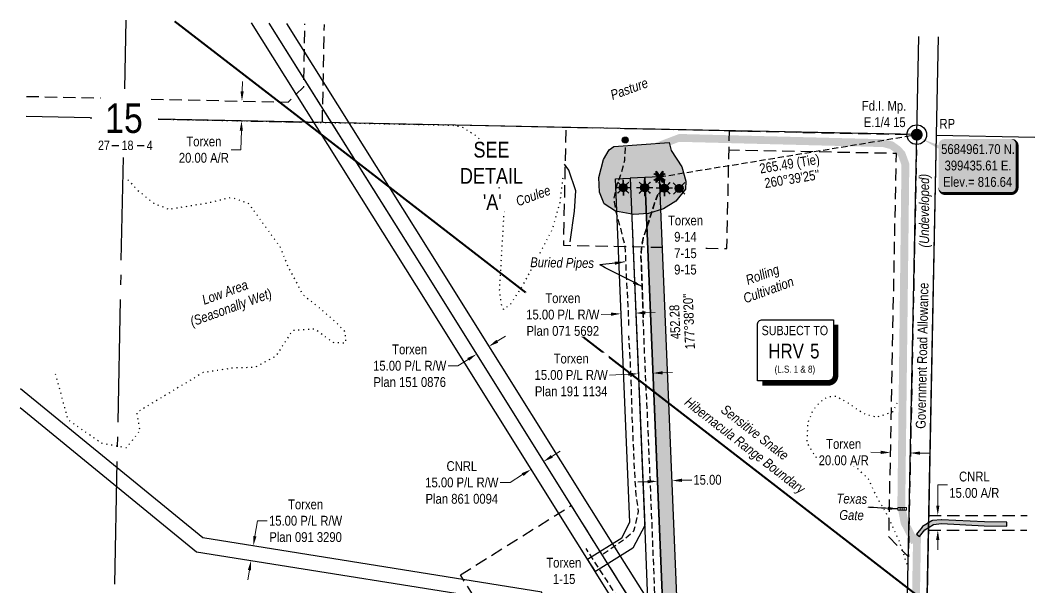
# Model space of a CAD drawing. Extents: x 396654 to 404551, y 5683949 to 5688644.
# Drawn here: x 398523 to 399556, y 5684500 to 5685078 of the extents above; entities that cross this region are included whole.
import ezdxf
from ezdxf.enums import TextEntityAlignment as Align

# ---------------------------------------------------------------- set-up
doc = ezdxf.new("R2010")
doc.units = 0
doc.header["$LTSCALE"] = 5
doc.header["$PDSIZE"] = 0.5
for name, pattern in [('DASHDOT2', [12.7, 6.35, -3.175, 0, -3.175]), ('foc-ACCESSROAD', [3.75, 2.5, -1.25]), ('foc-QUARTERLINE', [33, 25, -3, 2, -3]), ('foc-TIELINE', [1.875, 1.25, -0.625]), ('foc-TOPO', [1, 0.2, -0.8]), ('UG_PIPE', [1.875, 1.25, -0.625])]:
    doc.linetypes.add(name, pattern=pattern)
doc.layers.get('Defpoints').update_dxf_attribs({"color": 9})
for name, color, linetype in [('10', 1, 'Continuous'), ('35', 37, 'Continuous'), ('9', 3, 'Continuous'), ('AS-FENCE', 48, 'foc-FENCE'), ('AS-PIPE-UG', 44, 'UG_PIPE'), ('AS-PIPE-UG-T', 44, 'Continuous'), ('AS-ROADS', 254, 'Continuous'), ('AS-SYMBOL', 7, 'Continuous'), ('AS-WILDLIFE', 131, 'DASHDOT2'), ('C-AR', 13, 'foc-ACCESSROAD'), ('C-RW', 13, 'Continuous'), ('C-WS', 13, 'foc-ACCESSROAD'), ('CG-NOTES', 7, 'Continuous'), ('CTW', 7, 'Continuous'), ('DETAIL-T', 7, 'Continuous'), ('F-AR', 190, 'foc-ACCESSROAD'), ('F-RW', 190, 'Continuous'), ('L-BD1', 253, 'Continuous'), ('L-MON', 1, 'Continuous'), ('L-QSEC', 8, 'foc-QUARTERLINE'), ('L-ROAD-T', 7, 'Continuous'), ('L-SEC', 7, 'Continuous'), ('L-SECLBL', 7, 'Continuous'), ('L-TIE', 7, 'foc-TIELINE'), ('L-TIE-T', 7, 'Continuous'), ('P-PROPOSED', 10, 'Continuous'), ('P-PROPOSED-H', 21, 'Continuous'), ('P-TXT', 4, 'Continuous'), ('T-GENERAL', 48, 'foc-TOPO'), ('T-SLOPE', 48, 'Continuous')]:
    doc.layers.add(name, color=color, linetype=linetype)
for name, color, linetype, lineweight in [('AS-GENERAL', 48, 'Continuous', 18), ('C-AR-T', 13, 'Continuous', 9), ('C-RW-T', 13, 'Continuous', 9), ('C-WS-T', 13, 'Continuous', 9), ('F-AR-T', 190, 'Continuous', 9), ('F-RW-T', 190, 'Continuous', 9), ('T-TEXT', 48, 'Continuous', 18)]:
    doc.layers.add(name, color=color, linetype=linetype, lineweight=lineweight)
doc.styles.add('240', font='ARIALN.TTF', dxfattribs={"height": 30})
doc.styles.add('80', font='ARIALN.TTF', dxfattribs={"height": 10})
doc.styles.add('80CG', font='ARIALN.TTF', dxfattribs={"height": 10})
doc.styles.add('80L', font='ARIALN.TTF', dxfattribs={"height": 10})
doc.styles.add('80LS', font='ARIALNI.TTF', dxfattribs={"height": 10})
doc.styles.add('foc-LtypeFont', font='ARIALN.TTF', dxfattribs={"height": 7.35})
doc.styles.add('HRV', font='ARIALN.TTF', dxfattribs={"height": 3})
doc.styles.add('MtXpl_Arial_Narrow', font='ARIALNI.TTF')
doc.styles.add('SIMPLEX', font='ARIALN.TTF')
doc.linetypes.add('foc-FENCE', pattern='A,10,-1,["X",foc-LtypeFont,S=0.2,R=0,X=-0.625,Y=-0.75],-1.24', length=12.24)
doc.dimstyles.new('Compass 5 000', dxfattribs={"dimscale": 5, "dimtxt": 9, "dimasz": 2, "dimexe": 0.2, "dimexo": 0.0625, "dimgap": 0.5, "dimtad": 0, "dimtih": 1, "dimtoh": 1, "dimzin": 0, "dimdsep": 46, "dimtxsty": '80CG', "dimcen": 0.1, "dimse1": 1, "dimse2": 1, "dimclrd": 256, "dimclrt": 256, "dimaunit": 1, "dimadec": 4, "dimazin": 0, "dimtfac": 0.06, "dimtofl": 0, "dimtmove": 0, "dimatfit": 1, "dimfxl": 0.2, "dimtolj": 1, "dimtzin": 0, "dimlwd": -1, "dimarcsym": 0})

# ---------------------------------------------------------------- blocks, each defined once
blk = doc.blocks.new('fdia')
at = {"color": 255, "const_width": 1}
blk.add_lwpolyline([(-0.5, 0, 1), (0.5, 0, 1)], format="xyb", close=True, dxfattribs=at)
blk = doc.blocks.new('Fdiaa')
blk.add_blockref('fdia', (0, 0))
blk = doc.blocks.new('fdib')
at = {"color": 1, "const_width": 1.6}
blk.add_lwpolyline([(-0.4, 0, 1), (0.4, 0, 1)], format="xyb", close=True, dxfattribs=at)
at = {"color": 1}
blk.add_circle((0, 0), 0.8, dxfattribs=at)
blk = doc.blocks.new('Fdibb')
blk.add_blockref('fdib', (0, 0))
blk = doc.blocks.new('fdicc')
for name in ['Fdibb', 'Fdiaa']:
    blk.add_blockref(name, (0, 0))
blk = doc.blocks.new('FDI')
blk.add_blockref('fdicc', (0, 0))
blk = doc.blocks.new('GAS')
h = blk.add_hatch(color=255)
h.dxf.hatch_style = 1
edge = h.paths.add_edge_path()
edge.add_arc((0, 0), 0.9, 0, 360)
for p, q in [((-0.81, 0), (-1.62, 0)), ((-0.57, 0.57), (-1.14, 1.14)), ((0, 0.81), (0, 1.62)), ((0.57, 0.57), (1.14, 1.14)), ((1.62, 0), (0.81, 0)), ((-0.57, -0.57), (-1.14, -1.14)), ((0, -0.81), (0, -1.62)), ((1.14, -1.14), (0.57, -0.57))]:
    blk.add_line(p, q)
blk.add_circle((0, 0), 0.8)
blk = doc.blocks.new('RISER')
h = blk.add_hatch(color=255)
h.dxf.hatch_style = 1
edge = h.paths.add_edge_path()
edge.add_arc((0, 0), 0.7, 0, 360)
blk.add_hatch(color=48).paths.add_polyline_path([(0.58, -0.15), (-0.58, -0.15, 0.774597)])
at = {"color": 48}
blk.add_line((-0.58, -0.15), (0.58, -0.15), dxfattribs=at)
blk.add_circle((0, 0), 0.6, dxfattribs=at)
blk = doc.blocks.new('*D364')
at = {"layer": 'C-RW-T', "transparency": 16777216}
for p, q in [((398761.7, 5684552.7), (398764.2, 5684568.4)), ((398764.2, 5684568.4), (398774.2, 5684568.4)), ((398756.2, 5684518.2), (398754.6, 5684508.3))]:
    blk.add_line(p, q, dxfattribs=at)
for points in [[(398760, 5684553), (398763.3, 5684552.4), (398760.1, 5684542.8)], [(398754.5, 5684518.4), (398757.8, 5684517.9), (398757.7, 5684528)]]:
    blk.add_solid(points, dxfattribs=at)
at = {"layer": 'Defpoints', "color": 0, "transparency": 16777216}
for p in [(398757.7, 5684528), (398850.3, 5684528.4), (398847.9, 5684513.6)]:
    blk.add_point(p, dxfattribs=at)
at = {"layer": 'C-RW-T', "transparency": 16777216, "insert": (398813.3, 5684568.4), "char_height": 10, "attachment_point": 5, "style": '80CG'}
blk.add_mtext('\\A1;Torxen\\P15.00 P/L R/W\\PPlan 091 3290', dxfattribs=at)
blk = doc.blocks.new('*D365')
at = {"layer": 'C-RW-T', "transparency": 16777216}
for p, q in [((399124.3, 5684778.8), (399114.3, 5684778.4)), ((399159.2, 5684780.3), (399169.2, 5684780.7))]:
    blk.add_line(p, q, dxfattribs=at)
for points in [[(399159.2, 5684782), (399159.3, 5684778.6), (399149.3, 5684779.9)], [(399124.2, 5684780.5), (399124.4, 5684777.2), (399134.3, 5684779.3)]]:
    blk.add_solid(points, dxfattribs=at)
at = {"layer": 'Defpoints', "color": 0, "transparency": 16777216}
for p in [(399149.3, 5684779.9), (399135.8, 5684742.8), (399150.8, 5684743.4)]:
    blk.add_point(p, dxfattribs=at)
at = {"layer": 'C-RW-T', "transparency": 16777216, "insert": (399075.2, 5684778.4), "char_height": 10, "attachment_point": 5, "style": '80CG', "bg_fill": 3, "box_fill_scale": 1.1, "bg_fill_color": 256, "bg_fill_true_color": 13158600, "bg_fill_transparency": 0}
blk.add_mtext('\\A1;Torxen\\P15.00 P/L R/W\\PPlan 071 5692', dxfattribs=at)
blk = doc.blocks.new('*D366')
at = {"layer": 'C-RW-T', "transparency": 16777216}
for p, q in [((399176.8, 5684719.2), (399186.8, 5684719.6)), ((399141.9, 5684717.7), (399122.8, 5684716.9))]:
    blk.add_line(p, q, dxfattribs=at)
for points in [[(399141.8, 5684719.4), (399141.9, 5684716.1), (399151.8, 5684718.1)], [(399176.8, 5684720.8), (399176.9, 5684717.5), (399166.8, 5684718.8)]]:
    blk.add_solid(points, dxfattribs=at)
at = {"layer": 'Defpoints', "color": 0, "transparency": 16777216}
for p in [(399166.8, 5684718.8), (399154.6, 5684652.5), (399169.6, 5684653.1)]:
    blk.add_point(p, dxfattribs=at)
at = {"layer": 'C-RW-T', "transparency": 16777216, "insert": (399083.7, 5684716.9), "char_height": 10, "attachment_point": 5, "style": '80CG', "bg_fill": 3, "box_fill_scale": 1.1, "bg_fill_color": 256, "bg_fill_true_color": 13158600, "bg_fill_transparency": 0}
blk.add_mtext('\\A1;Torxen\\P15.00 P/L R/W\\PPlan 191 1134', dxfattribs=at)
blk = doc.blocks.new('*D369')
at = {"layer": 'Defpoints', "color": 0, "transparency": 16777216}
for p in [(399055.5, 5684628.7), (399135.3, 5684473), (399148, 5684480.9)]:
    blk.add_point(p, dxfattribs=at)
at = {"layer": 'F-RW-T', "transparency": 16777216}
for p, q in [((399064, 5684634), (399072.5, 5684639.3)), ((399021.5, 5684607.4), (399011.5, 5684607.4)), ((399034.3, 5684615.4), (399021.5, 5684607.4))]:
    blk.add_line(p, q, dxfattribs=at)
for points in [[(399063.1, 5684635.4), (399064.9, 5684632.6), (399055.5, 5684628.7)], [(399033.4, 5684616.9), (399035.2, 5684614), (399042.8, 5684620.7)]]:
    blk.add_solid(points, dxfattribs=at)
at = {"layer": 'F-RW-T', "transparency": 16777216, "insert": (398972.4, 5684607.4), "char_height": 10, "attachment_point": 5, "style": '80CG', "bg_fill": 3, "box_fill_scale": 1.1, "bg_fill_color": 256, "bg_fill_true_color": 13158600, "bg_fill_transparency": 0}
blk.add_mtext('\\A1;CNRL\\P15.00 P/L R/W\\PPlan 861 0094', dxfattribs=at)
blk = doc.blocks.new('HRV')
blk.add_lwpolyline([(-35.1, 31.6), (37.2, 31.6), (37.2, -25.5, -0.414214), (32.2, -30.5), (-40.1, -30.5), (-40.1, 26.6, -0.414214)], format="xyb", close=True)
at = {"const_width": 5, "flags": 128}
blk.add_lwpolyline([(-35.1, -33), (32.2, -33, 0.414214), (39.7, -25.5), (39.7, 26.6)], format="xyb", dxfattribs=at)
at = {"style": '80L'}
blk.add_text('SUBJECT TO', height=9.5, dxfattribs=at).set_placement((-2, 13.1), align=Align.BOTTOM_CENTER)
blk.add_attdef('(N.W.1/4 00)', text='', height=7.12, dxfattribs=at).set_placement((-2, -24.4), align=Align.BOTTOM_CENTER)
at = {"layer": 'CTW', "color": 3, "style": 'HRV'}
blk.add_text('HRV', height=15, dxfattribs=at).set_placement((-10.9, -0.2), align=Align.MIDDLE_CENTER)
blk.add_attdef('0', text='', height=15, dxfattribs=at).set_placement((18.3, -0.2), align=Align.MIDDLE_CENTER)
blk = doc.blocks.new('*D374')
at = {"layer": 'C-AR-T', "transparency": 16777216}
for p, q in [((399398.9, 5684638.1), (399388.9, 5684638.3)), ((399438.9, 5684637.3), (399448.9, 5684637.2))]:
    blk.add_line(p, q, dxfattribs=at)
for points in [[(399398.9, 5684639.8), (399398.9, 5684636.5), (399408.9, 5684637.9)], [(399438.9, 5684639), (399438.8, 5684635.7), (399428.9, 5684637.5)]]:
    blk.add_solid(points, dxfattribs=at)
at = {"layer": 'Defpoints', "color": 0, "transparency": 16777216}
for p in [(399412.6, 5684831.1), (399432.6, 5684830.7), (399408.9, 5684637.9)]:
    blk.add_point(p, dxfattribs=at)
at = {"layer": 'C-AR-T', "transparency": 16777216, "insert": (399361.2, 5684638.3), "char_height": 10, "attachment_point": 5, "style": '80CG', "bg_fill": 3, "box_fill_scale": 1.1, "bg_fill_color": 256, "bg_fill_true_color": 13158600, "bg_fill_transparency": 0}
blk.add_mtext('\\A1;Torxen\\P20.00 A/R', dxfattribs=at)
blk = doc.blocks.new('*D375')
at = {"layer": 'Defpoints', "color": 0, "transparency": 16777216}
for p in [(399457, 5684573.9), (399468, 5684573.9), (399468, 5684558.9)]:
    blk.add_point(p, dxfattribs=at)
at = {"layer": 'F-AR-T', "transparency": 16777216}
for p, q in [((399457, 5684583.9), (399457, 5684605.1)), ((399457, 5684605.1), (399467, 5684605.1)), ((399457, 5684548.9), (399457, 5684538.9))]:
    blk.add_line(p, q, dxfattribs=at)
for points in [[(399455.3, 5684583.9), (399458.6, 5684583.9), (399457, 5684573.9)], [(399455.3, 5684548.9), (399458.6, 5684548.9), (399457, 5684558.9)]]:
    blk.add_solid(points, dxfattribs=at)
at = {"layer": 'F-AR-T', "transparency": 16777216, "insert": (399494.2, 5684605.1), "char_height": 10, "attachment_point": 5, "style": '80CG'}
blk.add_mtext('\\A1;CNRL\\P15.00 A/R', dxfattribs=at)
blk = doc.blocks.new('L-SECLBL')
at = {"layer": '9', "color": 7}
for p, q in [((-5.1, -27.8), (-12.3, -27.8)), ((20.7, -27.8), (13.5, -27.8))]:
    blk.add_line(p, q, dxfattribs=at)
at = {"layer": '10', "color": 2, "style": 'SIMPLEX'}
blk.add_attdef('SEC', text='', height=30, dxfattribs=at).set_placement((0, 0), align=Align.MIDDLE)
at = {"layer": '10', "color": 5, "style": '80L'}
blk.add_attdef('TWP', text='', height=9.5, dxfattribs=at).set_placement((-14.4, -27.4), align=Align.MIDDLE_RIGHT)
blk.add_attdef('RGE', text='', height=9.5, dxfattribs=at).set_placement((3.6, -27.4), align=Align.MIDDLE_CENTER)
blk.add_attdef('MER', text='', height=9.5, dxfattribs=at).set_placement((23.2, -27.4), align=Align.MIDDLE_LEFT)
blk = doc.blocks.new('*D376')
at = {"layer": 'C-AR-T', "transparency": 16777216}
for p, q in [((398748.7, 5685005.9), (398748.9, 5685015.9)), ((398747.9, 5684965.8), (398747.5, 5684946.4)), ((398747.5, 5684946.4), (398737.5, 5684946.4))]:
    blk.add_line(p, q, dxfattribs=at)
for points in [[(398747, 5685005.9), (398750.3, 5685005.8), (398748.5, 5684995.9)], [(398746.2, 5684965.8), (398749.5, 5684965.8), (398748.1, 5684975.8)]]:
    blk.add_solid(points, dxfattribs=at)
at = {"layer": 'Defpoints', "color": 0, "transparency": 16777216}
for p in [(398746.5, 5684995.9), (398746.1, 5684975.8), (398748.1, 5684975.8)]:
    blk.add_point(p, dxfattribs=at)
at = {"layer": 'C-AR-T', "transparency": 16777216, "insert": (398709.7, 5684946.4), "char_height": 10, "attachment_point": 5, "style": '80CG'}
blk.add_mtext('\\A1;Torxen\\P20.00 A/R', dxfattribs=at)
blk = doc.blocks.new('*D377')
at = {"layer": 'C-RW-T', "transparency": 16777216}
for p, q in [((399008.5, 5684751.3), (399017, 5684756.6)), ((398978.8, 5684732.8), (398968.4, 5684726.3)), ((398968.4, 5684726.3), (398958.4, 5684726.3))]:
    blk.add_line(p, q, dxfattribs=at)
for points in [[(399007.6, 5684752.8), (399009.4, 5684749.9), (399000, 5684746)], [(398977.9, 5684734.2), (398979.7, 5684731.4), (398987.3, 5684738.1)]]:
    blk.add_solid(points, dxfattribs=at)
at = {"layer": 'Defpoints', "color": 0, "transparency": 16777216}
for p in [(398965.8, 5684772.5), (398978.5, 5684780.5), (398987.3, 5684738.1)]:
    blk.add_point(p, dxfattribs=at)
at = {"layer": 'C-RW-T', "transparency": 16777216, "insert": (398919.3, 5684726.3), "char_height": 10, "attachment_point": 5, "style": '80CG'}
blk.add_mtext('\\A1;Torxen\\P15.00 P/L R/W\\PPlan 151 0876', dxfattribs=at)
blk = doc.blocks.new('TEMP')
h = blk.add_hatch(color=255)
h.dxf.hatch_style = 1
h.paths.add_polyline_path([(0, 0.25), (-0.67, 1.15), (-0.67, 0.67), (-1.15, 0.67), (-0.25, 0), (-1.15, -0.67), (-0.67, -0.67), (-0.67, -1.15), (0, -0.25), (0.67, -1.15), (0.67, -0.67), (1.15, -0.67), (0.25, 0), (1.15, 0.67), (0.67, 0.67), (0.67, 1.15)])
h.paths.add_polyline_path([(0.57, 0.85), (0.57, 0.57), (0.85, 0.57), (0.08, 0), (0.85, -0.57), (0.57, -0.57), (0.57, -0.85), (0, -0.08), (-0.57, -0.85), (-0.57, -0.57), (-0.85, -0.57), (-0.08, 0), (-0.85, 0.57), (-0.57, 0.57), (-0.57, 0.85), (0, 0.08)], flags=16)
h = blk.add_hatch(color=1)
h.dxf.hatch_style = 1
h.paths.add_polyline_path([(0, 0.08), (-0.57, 0.85), (-0.57, 0.57), (-0.85, 0.57), (-0.08, 0), (-0.85, -0.57), (-0.57, -0.57), (-0.57, -0.85), (0, -0.08), (0.57, -0.85), (0.57, -0.57), (0.85, -0.57), (0.08, 0), (0.85, 0.57), (0.57, 0.57), (0.57, 0.85)])
at = {"color": 1}
for p, q in [((-0.08, 0), (0.08, 0)), ((0, 0.08), (0, -0.08))]:
    blk.add_line(p, q, dxfattribs=at)
at = {"color": 255, "flags": 128}
blk.add_lwpolyline([(-0.25, 0), (-1.15, 0.67), (-0.67, 0.67), (-0.67, 1.15), (0, 0.25), (0.67, 1.15), (0.67, 0.67), (1.15, 0.67), (0.25, 0), (1.15, -0.67), (0.67, -0.67), (0.67, -1.15), (0, -0.25), (-0.67, -1.15), (-0.67, -0.67), (-1.15, -0.67)], close=True, dxfattribs=at)
at = {"color": 1, "flags": 128}
blk.add_lwpolyline([(-0.08, 0), (-0.85, 0.57), (-0.57, 0.57), (-0.57, 0.85), (0, 0.08), (0.57, 0.85), (0.57, 0.57), (0.85, 0.57), (0.08, 0), (0.85, -0.57), (0.57, -0.57), (0.57, -0.85), (0, -0.08), (-0.57, -0.85), (-0.57, -0.57), (-0.85, -0.57)], close=True, dxfattribs=at)
blk = doc.blocks.new('*D425')
at = {"layer": 'Defpoints', "color": 0, "transparency": 16777216}
for p in [(399169, 5684670.1), (399184, 5684670.7), (399186.5, 5684609.3)]:
    blk.add_point(p, dxfattribs=at)
at = {"layer": 'P-TXT', "transparency": 16777216}
for p, q in [((399161.5, 5684608.2), (399151.5, 5684607.8)), ((399196.5, 5684609.7), (399206.5, 5684610.1))]:
    blk.add_line(p, q, dxfattribs=at)
for points in [[(399161.5, 5684609.9), (399161.6, 5684606.6), (399171.5, 5684608.7)], [(399196.4, 5684611.3), (399196.6, 5684608), (399186.5, 5684609.3)]]:
    blk.add_solid(points, dxfattribs=at)
at = {"layer": 'P-TXT', "transparency": 16777216, "insert": (399222.5, 5684610.1), "char_height": 10, "attachment_point": 5, "style": '80CG'}
blk.add_mtext('\\A1;15.00', dxfattribs=at)
blk = doc.blocks.new('*U427')
h = blk.add_hatch(color=254)
edge = h.paths.add_edge_path()
edge.add_line((-34, -28.5), (34, -28.5))
edge.add_arc((34, -22.5), 6, 270, 360)
edge.add_line((40, -22.5), (40, 21))
edge.add_arc((34, 21), 6, 0, 90)
edge.add_line((34, 27), (-34, 27))
edge.add_arc((-34, 21), 6, 90, 180)
edge.add_line((-40, 21), (-40, -22.5))
edge.add_arc((-34, -22.5), 6, 180, 270)
at = {"color": 1, "flags": 128}
blk.add_lwpolyline([(-58.6, 27.9, 0, 10, 0), (0, 0, 5, 5, 0)], format="xyseb", dxfattribs=at)
blk.add_lwpolyline([(-34, -28.5, 3, 3, 0), (34, -28.5, 3, 3, 0.414214), (40, -22.5, 3, 3, 0), (40, 21, 3, 0, 0.414214), (34, 27, 0, 0, 0), (-34, 27, 0, 0, 0.414214), (-40, 21, 0, 0, 0), (-40, -22.5, 0, 3, 0.414214)], format="xyseb", close=True, dxfattribs=at)
at = {"color": 1, "style": '80'}
blk.add_attdef('ENTER_TEXT_001', (-36.3, -5), '', height=10, dxfattribs=at)
blk = doc.blocks.new('*U436')
at = {"layer": '35', "color": 3}
blk.add_circle((0, 0), 10, dxfattribs=at)
at = {"layer": '35', "color": 3, "style": '80'}
blk.add_attdef('RP_001', (23.1, 6.1), '', height=10, dxfattribs=at)
blk = doc.blocks.new('WC')
at = {"layer": 'L-MON'}
h = blk.add_hatch(color=255, dxfattribs=at)
h.dxf.hatch_style = 1
edge = h.paths.add_edge_path()
edge.add_arc((0, 0), 0.9, 0, 360)
at = {"layer": 'L-MON', "color": 240, "flags": 128}
for points in [[(-0.62, 0.5), (-1.23, 1.12)], [(0.52, 0.61), (1.13, 1.21)], [(-1.18, -1.18), (-0.56, -0.57)], [(1.16, -1.18), (0.56, -0.57)]]:
    blk.add_lwpolyline(points, dxfattribs=at)
at = {"layer": 'L-MON', "color": 240}
for radius in [0.8, 0.373]:
    blk.add_circle((0, 0), radius, dxfattribs=at)

msp = doc.modelspace()

# ---------------------------------------------------------------- hatches: boundary and pattern name
at = {"layer": 'AS-ROADS'}
h = msp.add_hatch(color=256, dxfattribs=at)
h.dxf.hatch_style = 1
edge = h.paths.add_edge_path()
edge.add_line((399430.044, 5684544.602), (399419.631, 5684564.675))
edge.add_arc((399423.182, 5684566.517), 4, 191.10925, 207.418053, ccw=False)
edge.add_line((399419.257, 5684565.747), (399415.919, 5684582.745))
edge.add_arc((399419.844, 5684583.516), 4, 179.315784, 191.10925, ccw=False)
edge.add_line((399415.844, 5684583.564), (399419.991, 5684930.767))
edge.add_line((399419.991, 5684930.767), (399416.685, 5684939.856))
edge.add_line((399416.685, 5684939.856), (399413.364, 5684943.495))
edge.add_line((399413.364, 5684943.495), (399408.024, 5684947.279))
edge.add_line((399408.024, 5684947.279), (399401.049, 5684949.057))
edge.add_line((399401.049, 5684949.057), (399193.744, 5684954.403))
edge.add_line((399193.744, 5684954.403), (399165.433, 5684943.583))
edge.add_line((399165.433, 5684943.583), (399165.186, 5684951.579))
edge.add_line((399165.186, 5684951.579), (399193.61, 5684962.403))
edge.add_arc((399193.733, 5684958.405), 4, 88.522766, 91.771033, ccw=False)
edge.add_line((399193.836, 5684962.403), (399401.705, 5684957.043))
edge.add_arc((399401.601, 5684953.044), 4, 75.703538, 88.522766, ccw=False)
edge.add_line((399402.589, 5684956.92), (399410.719, 5684954.848))
edge.add_arc((399409.732, 5684950.972), 4, 54.67602, 75.703538, ccw=False)
edge.add_line((399412.044, 5684954.236), (399418.341, 5684949.773))
edge.add_arc((399416.029, 5684946.51), 4, 42.381295, 54.67602, ccw=False)
edge.add_line((399418.983, 5684949.206), (399423.128, 5684944.664))
edge.add_arc((399420.173, 5684941.968), 4, 19.988142, 42.381295, ccw=False)
edge.add_line((399423.932, 5684943.335), (399427.758, 5684932.816))
edge.add_arc((399423.999, 5684931.449), 4, -0.684216, 19.988142, ccw=False)
edge.add_line((399427.999, 5684931.401), (399423.849, 5684583.881))
edge.add_line((399423.849, 5684583.881), (399426.996, 5684567.851))
edge.add_line((399426.996, 5684567.851), (399437.146, 5684548.286))
edge.add_line((399437.146, 5684548.286), (399430.044, 5684544.602))
h = msp.add_hatch(color=256, dxfattribs=at)
h.dxf.hatch_style = 1
h.paths.add_polyline_path([(399183.418, 5684953.557), (399185.368, 5684945.701), (399196.525, 5684928.963), (399200.431, 5684914.331), (399200.049, 5684906.287), (399190.326, 5684893.963), (399177.759, 5684886.039), (399162.534, 5684881.269), (399147.556, 5684880.392), (399128.716, 5684883.763), (399117.239, 5684891.103), (399112.39, 5684903.157), (399111.888, 5684918.086), (399116.587, 5684936.5), (399122.473, 5684946.413), (399127.2, 5684949.786)])
h = msp.add_hatch(color=256, dxfattribs=at)
h.dxf.hatch_style = 1
edge = h.paths.add_edge_path()
edge.add_line((399438.406, 5684552.418), (399443.851, 5684559.317))
edge.add_line((399443.851, 5684559.317), (399452.737, 5684564.722))
edge.add_line((399452.737, 5684564.722), (399460.599, 5684565.537))
edge.add_line((399460.599, 5684565.537), (399504.305, 5684563.403))
edge.add_arc((399504.403, 5684565.4), 2, 267.204005, 269.005697)
edge.add_line((399504.368, 5684563.401), (399527.358, 5684563.002))
edge.add_line((399527.358, 5684563.002), (399527.427, 5684567.001))
edge.add_line((399527.427, 5684567.001), (399504.469, 5684567.399))
edge.add_line((399504.469, 5684567.399), (399460.642, 5684569.54))
edge.add_arc((399460.544, 5684567.542), 2, 87.204005, 95.922958)
edge.add_line((399460.338, 5684569.532), (399451.876, 5684568.654))
edge.add_arc((399452.083, 5684566.664), 2, 95.922958, 121.306579)
edge.add_line((399451.044, 5684568.373), (399441.465, 5684562.548))
edge.add_arc((399442.504, 5684560.839), 2, 121.306579, 141.722884)
edge.add_line((399440.934, 5684562.078), (399435.266, 5684554.896))
edge.add_line((399435.266, 5684554.896), (399438.406, 5684552.418))
at = {"layer": 'P-PROPOSED-H'}
h = msp.add_hatch(color=256, dxfattribs=at)
h.dxf.hatch_style = 1
h.paths.add_polyline_path([(399158.774, 5684918), (399177.567, 5684462.32), (399244.278, 5684355.666), (399170.978, 5684296.664), (399170.236, 5684260.389), (399185.227, 5684260.095), (399185.826, 5684289.368), (399264.048, 5684352.332), (399192.384, 5684466.905), (399173.755, 5684918.618)])

# ---------------------------------------------------------------- linework, layer by layer
at = {"layer": 'AS-PIPE-UG', "flags": 128}
for points in [[(399138.635, 5684948.531), (399137.922, 5684935.443), (399134.964, 5684923.573), (399133.249, 5684918.768), (399130.57, 5684912.028), (399127.199, 5684896.972), (399127.508, 5684892.964), (399128.949, 5684883.972), (399133.576, 5684867.485), (399138.191, 5684849.138), (399138.907, 5684840.529), (399139.778, 5684816.315), (399141.456, 5684787.73), (399142.272, 5684765.476)], [(399138.635, 5684948.531), (399137.922, 5684935.443), (399134.964, 5684923.573), (399133.249, 5684918.768), (399130.57, 5684912.028), (399127.199, 5684896.972), (399127.508, 5684892.964), (399128.949, 5684883.972), (399133.576, 5684867.485), (399138.191, 5684849.138), (399138.907, 5684840.529), (399139.778, 5684816.315), (399141.456, 5684787.73), (399142.272, 5684765.476)], [(399171.886, 5684900.714), (399167.771, 5684889.471), (399163.931, 5684876.9), (399157.558, 5684858.095), (399155.612, 5684848.791), (399154.684, 5684837.684), (399155.023, 5684832.869), (399155.549, 5684819.652), (399156.31, 5684798.343), (399157.13, 5684774.156)], [(399116.407, 5684534.719), (399137.644, 5684549.671), (399147.63, 5684558.019), (399152.361, 5684577.831), (399149.991, 5684594.489), (399148.128, 5684621.82), (399146.619, 5684657.009), (399145.673, 5684682.56), (399144.895, 5684709.607), (399143.958, 5684732.017), (399142.415, 5684756.947)]]:
    msp.add_lwpolyline(points, dxfattribs=at)
at = {"layer": 'AS-PIPE-UG', "color": 44, "linetype": 'UG_PIPE', "flags": 128}
for points in [[(399188.74, 5684252.475), (399200.35, 5684278.937), (399218.182, 5684311.698), (399219.578, 5684316.04), (399219.607, 5684320.688), (399216.282, 5684328.692), (399196.264, 5684361.925), (399186.262, 5684377.917), (399176.617, 5684393.032), (399174.204, 5684398.02), (399172.492, 5684417.231), (399171.366, 5684436.142), (399169.391, 5684477.837), (399168.676, 5684498.726), (399167.411, 5684530.774), (399166.154, 5684564.814), (399164.954, 5684592.927), (399163.815, 5684619.99), (399162.429, 5684651.423), (399161.216, 5684680.57), (399159.775, 5684708.058), (399158.897, 5684729.188), (399157.783, 5684757.721), (399157.13, 5684774.156), (399156.31, 5684798.343), (399155.549, 5684819.652), (399155.023, 5684832.869), (399154.684, 5684837.684), (399155.612, 5684848.791), (399157.558, 5684858.095), (399163.931, 5684876.9), (399167.771, 5684889.471), (399171.886, 5684900.714)], [(399415.806, 5684037.18), (399414.45, 5684039.417), (399402.12, 5684059.45), (399386.015, 5684084.511), (399365.615, 5684116.568), (399346.273, 5684146.266), (399338.048, 5684159.05), (399332.425, 5684167.874), (399325.646, 5684178.228), (399315.976, 5684193.135), (399310.806, 5684201.515), (399294.158, 5684228.238), (399279.657, 5684250.976), (399263.259, 5684277.541), (399249.131, 5684300.735), (399229.476, 5684331.897), (399200.435, 5684376.762), (399186.032, 5684399.292), (399160.874, 5684441.37), (399141.533, 5684473.706), (399120.333, 5684507.163), (399099.022, 5684540.054)]]:
    msp.add_lwpolyline(points, dxfattribs=at)
at = {"layer": 'AS-ROADS', "flags": 128}
msp.add_lwpolyline([(399183.418, 5684953.557), (399185.368, 5684945.701), (399196.525, 5684928.963), (399200.431, 5684914.331), (399200.049, 5684906.287), (399190.326, 5684893.963), (399177.759, 5684886.039), (399162.534, 5684881.269), (399147.556, 5684880.392), (399128.716, 5684883.763), (399117.239, 5684891.103), (399112.39, 5684903.157), (399111.888, 5684918.086), (399116.587, 5684936.5), (399122.473, 5684946.413), (399127.2, 5684949.786)], close=True, dxfattribs=at)
msp.add_lwpolyline([(399438.406, 5684552.418), (399443.851, 5684559.317), (399452.737, 5684564.722), (399460.599, 5684565.537), (399504.305, 5684563.403, 0.00786152), (399504.368, 5684563.401), (399527.358, 5684563.002), (399527.427, 5684567.001), (399504.469, 5684567.399), (399460.642, 5684569.54, 0.03806197), (399460.338, 5684569.532), (399451.876, 5684568.654, 0.11121206), (399451.044, 5684568.373), (399441.465, 5684562.548, 0.08931933), (399440.934, 5684562.078), (399435.266, 5684554.896)], format="xyb", close=True, dxfattribs=at)
at = {"layer": 'AS-ROADS', "const_width": 7.997, "flags": 128}
msp.add_lwpolyline([(399426.891, 5684036.951), (399435.88, 5684554.472)], dxfattribs=at)
at = {"layer": 'C-AR', "flags": 128}
for points in [[(398656.108, 5684997.91), (398795.486, 5684994.845), (398811.473, 5685010.276), (398812.672, 5685074.467)], [(398830.402, 5684974.129), (398832.502, 5685074.06)], [(398529.037, 5685000.704), (398604.318, 5684999.049)], [(398593.875, 5684978.952), (398595.728, 5684978.914)], [(398663.801, 5684977.526), (398830.402, 5684974.129)], [(399244.742, 5684965.6), (399435.613, 5684961.701), (399427.423, 5684551.37), (399427.028, 5684531.59), (399407.216, 5684551.979), (399414.799, 5684942.492), (399244.338, 5684945.86)]]:
    msp.add_lwpolyline(points, dxfattribs=at)
at = {"layer": 'C-RW'}
for points in [[(398776.035, 5685075.218), (398938.79, 5684815.726), (399120.809, 5684524.418), (399178.815, 5684432.05), (399224.409, 5684358.895), (399211.237, 5684348.225), (399121.794, 5684275.773)], [(398793.972, 5685074.85), (398951.503, 5684823.677), (399133.523, 5684532.376), (399177.567, 5684462.32), (399244.278, 5684355.666), (399220.658, 5684336.927), (399123.322, 5684257.706)], [(399201.547, 5684259.774), (399229.864, 5684322.16), (399220.636, 5684336.914), (399180.063, 5684401.779), (399177.566, 5684462.323), (399173.203, 5684568.13), (399158.774, 5684918), (399143.793, 5684917.382), (399158.222, 5684567.512), (399162.585, 5684461.705), (399165.246, 5684397.194), (399207.924, 5684328.963), (399212.886, 5684321.03), (399185.227, 5684260.095)]]:
    msp.add_lwpolyline(points, dxfattribs=at)
at = {"layer": 'C-RW', "flags": 128}
msp.add_lwpolyline([(399100.448, 5684529.416), (399135.139, 5684551.152), (399143.466, 5684566.953), (399128.818, 5684916.755), (399143.793, 5684917.382), (399158.607, 5684563.54), (399146.517, 5684540.59), (399108.407, 5684516.712)], close=True, dxfattribs=at)
msp.add_lwpolyline([(398522.814, 5684683.696), (398702.264, 5684536.895), (399051.627, 5684481.051), (399053.993, 5684495.858), (398708.629, 5684551.062), (398523.179, 5684702.801)], dxfattribs=at)
at = {"layer": 'C-WS', "flags": 128}
for points in [[(399244.288, 5684965.609), (399078.227, 5684969.037), (399075.772, 5684849.085), (399222.296, 5684846.093), (399242.287, 5684845.673), (399244.742, 5684965.6), (399244.288, 5684965.609)], [(399242.962, 5684965.636), (399224.78, 5684966.004)]]:
    msp.add_lwpolyline(points, dxfattribs=at)
at = {"layer": 'C-WS'}
msp.add_lwpolyline([(399080.152, 5684440.168), (399034.561, 5684411.622), (398970.878, 5684513.33), (399083.604, 5684583.912), (399147.287, 5684482.204), (399080.152, 5684440.168)], dxfattribs=at)
at = {"layer": 'F-AR', "flags": 128}
for points in [[(399447.759, 5684573.874), (399547.907, 5684573.874)], [(399447.468, 5684558.88), (399547.605, 5684558.88)]]:
    msp.add_lwpolyline(points, dxfattribs=at)
at = {"layer": 'F-RW', "flags": 128}
msp.add_lwpolyline([(398775.99, 5685075.219), (398839.349, 5684974.036), (398938.79, 5684815.726), (399120.816, 5684524.405), (399349.785, 5684158.679), (399331.875, 5684159.05), (398926.079, 5684807.774), (398758.068, 5685075.587)], dxfattribs=at)
at = {"layer": 'L-QSEC', "flags": 128}
for points in [[(398629.166, 5685008.24), (398630.56, 5685078.202)], [(398593.893, 5684978.974), (398528.631, 5684980.314)], [(399435.613, 5684961.701), (398663.131, 5684977.554)], [(399455.729, 5684961.288), (399555.667, 5684959.237)], [(398612.546, 5684173.925), (398627.773, 5684938.282)]]:
    msp.add_lwpolyline(points, dxfattribs=at)
at = {"layer": 'L-SEC'}
msp.add_line((399439.671, 5684156.792), (399455.729, 5684961.299), dxfattribs=at)
at = {"layer": 'L-SEC', "flags": 128}
for points in [[(399435.613, 5684961.701), (399437.626, 5685061.648)], [(399455.721, 5684961.296), (399457.733, 5685061.243)], [(399419.414, 5684157.251), (399435.613, 5684961.701)], [(399439.53, 5684156.827), (399455.729, 5684961.296)]]:
    msp.add_lwpolyline(points, dxfattribs=at)
at = {"layer": 'L-TIE', "flags": 128}
msp.add_lwpolyline([(399173.755, 5684918.618), (399435.613, 5684961.701)], dxfattribs=at)
at = {"layer": 'P-PROPOSED', "flags": 128}
msp.add_lwpolyline([(399158.774, 5684918), (399177.567, 5684462.32), (399244.278, 5684355.666), (399170.978, 5684296.664), (399170.236, 5684260.389), (399185.227, 5684260.095), (399185.826, 5684289.368), (399264.048, 5684352.332), (399192.384, 5684466.905), (399173.755, 5684918.618)], close=True, dxfattribs=at)
at = {"layer": 'T-GENERAL', "flags": 128}
for points in [[(398663.143, 5684977.564), (398962.895, 5684971.408), (398972.863, 5684969.479), (398988.525, 5684959.515), (398998.694, 5684944.468), (399005.406, 5684931.861), (399015.189, 5684883.211), (399010.513, 5684803.053), (399012.14, 5684789.835), (399014.784, 5684783.735), (399022.107, 5684789.225), (399034.514, 5684808.136), (399049.768, 5684836.807), (399064.616, 5684865.478), (399072.345, 5684892.522), (399075.806, 5684920.64)], [(398632.213, 5684915.725), (398643.779, 5684903.781), (398658.65, 5684891.836), (398674.03, 5684885.864), (398713.559, 5684892.218), (398737.454, 5684897.936), (398755.307, 5684891.558), (398787.478, 5684847.169), (398794.978, 5684827.728), (398810.434, 5684798.88), (398830.361, 5684782.821), (398844.188, 5684770.624), (398853.541, 5684760.866), (398853.949, 5684749.236), (398841.545, 5684749.846), (398822.635, 5684763.669), (398800.065, 5684762.238), (398782.985, 5684736.218), (398761.532, 5684724.499), (398741.044, 5684724.174), (398708.85, 5684719.297), (398641.21, 5684678.659), (398644.462, 5684660.128), (398630.804, 5684642.572), (398605.439, 5684647.449), (398571.618, 5684671.182), (398558.566, 5684718.317)], [(399425.864, 5684523.922), (399417.592, 5684548.093), (399406.394, 5684572.774), (399394.942, 5684592.874), (399386.416, 5684610.684), (399376.999, 5684620.226), (399367.201, 5684626.968), (399345.64, 5684628.792), (399332.66, 5684633.245), (399324.007, 5684647.748), (399324.772, 5684667.763), (399329.735, 5684680.739), (399336.225, 5684688.627), (399344.623, 5684694.606), (399353.276, 5684695.496), (399365.551, 5684688.512), (399375.476, 5684681.515), (399383.748, 5684676.681), (399395.2, 5684674.136), (399411.361, 5684679.607), (399415.688, 5684688.512)]]:
    msp.add_lwpolyline(points, dxfattribs=at)
at = {"layer": 'T-SLOPE', "flags": 128}
msp.add_lwpolyline([(399082.565, 5684852.422), (399087.146, 5684883.657), (399088.472, 5684904.592), (399081.432, 5684925.64), (399076.985, 5684931.481)], dxfattribs=at)
msp.add_lwpolyline([(399082.565, 5684852.422), (399087.146, 5684883.657), (399088.472, 5684904.592), (399081.432, 5684925.64), (399076.985, 5684931.481)], dxfattribs=at)
at = {"layer": 'T-TEXT'}
msp.add_lwpolyline([(399425.208, 5684581.893), (399416.144, 5684581.893), (399416.144, 5684579.159), (399425.208, 5684579.159)], close=True, dxfattribs=at)
at = {"layer": 'T-TEXT', "flags": 128}
for points in [[(399418.676, 5684579.159), (399418.676, 5684581.893)], [(399420.676, 5684579.159), (399420.676, 5684581.893)], [(399422.676, 5684579.159), (399422.676, 5684581.893)]]:
    msp.add_lwpolyline(points, dxfattribs=at)

# ---------------------------------------------------------------- block references
at = {"linetype": 'Continuous', "xscale": 0.99959203, "yscale": 0.99959203, "zscale": 0.99959203}
msp.add_blockref('*U436', (399435.613, 5684961.701), dxfattribs=at).add_auto_attribs({'RP_001': 'RP'})
at = {"layer": 'AS-SYMBOL', "xscale": 4.999999999999988, "yscale": 4.999999999999988, "zscale": 4.999999999999988}
for name, p in [('RISER', (399138.716, 5684956.232)), ('GAS', (399136.65, 5684907.698)), ('GAS', (399136.856, 5684907.688)), ('GAS', (399158.468, 5684907.602)), ('GAS', (399158.676, 5684907.658)), ('GAS', (399178.481, 5684907.123)), ('GAS', (399178.649, 5684907.184))]:
    msp.add_blockref(name, p, dxfattribs=at)
at = {"layer": 'CG-NOTES', "xscale": 0.9995909999999982, "yscale": 0.9995909999999982, "zscale": 0.9995909999999982}
msp.add_blockref('HRV', (399313.471, 5684741.534), dxfattribs=at).add_auto_attribs({'(N.W.1/4 00)': '(L.S. 1 & 8)', '0': '5'})
at = {"layer": 'DETAIL-T'}
ref = msp.add_blockref('*U427', (399497.707, 5684930.219), dxfattribs=dict(at, xscale=0.99959203, yscale=0.99959203, zscale=0.99959203))
ref.add_attrib('ENTER_TEXT_001', '5684961.70 N.', (399460.403, 5684941.986), dxfattribs={"layer": '0', "color": 1, "height": 9.99592, "style": '80'})
ref.add_attrib('ENTER_TEXT_002', '399435.61 E.', (399463.897, 5684925.285), dxfattribs={"layer": '0', "color": 1, "height": 9.99592, "style": '80'})
ref.add_attrib('ENTER_TEXT_003', 'Elev.= 816.64', (399462.356, 5684908.585), dxfattribs={"layer": '0', "color": 1, "height": 9.99592, "style": '80'})
at = {"layer": 'L-MON'}
for name, p, xscale, yscale, zscale in [('FDI', (399435.613, 5684961.701), 4.999999999999988, 4.999999999999988, 4.999999999999988), ('TEMP', (399173.755, 5684918.618), 4.997960149999996, 4.997960149999996, 4.997960149999996), ('WC', (399193.632, 5684906.958), 4.99796015, 4.99796015, 4.99796015)]:
    msp.add_blockref(name, p, dxfattribs=dict(at, xscale=xscale, yscale=yscale, zscale=zscale))
at = {"layer": 'L-SECLBL', "xscale": 0.9995909999999982, "yscale": 0.9995909999999982, "zscale": 0.9995909999999982}
msp.add_blockref('L-SECLBL', (398628.409, 5684978.26), dxfattribs=at).add_auto_attribs({'SEC': '15', 'TWP': '27', 'RGE': '18', 'MER': '4'})

# ---------------------------------------------------------------- texts
at = {"layer": 'AS-WILDLIFE', "insert": (399264.816, 5684650.711), "char_height": 9.99592, "attachment_point": 5, "rotation": 322.267036, "style": '240'}
msp.add_mtext_dynamic_manual_height_columns('{\\fArial Narrow|b0|i1|c0|p34;Sensitive Snake\\PHibernacula Range Boundary}', width=151.02063, gutter_width=44.982, heights=[0], dxfattribs=at)
at = {"layer": 'C-WS-T', "insert": (399055.007, 5684530.773), "char_height": 10, "attachment_point": 1, "style": '80L'}
msp.add_mtext_dynamic_manual_height_columns('\\pi3.36849;Torxen\\P\\pi10.03971;1-15', width=41.30042, gutter_width=50, heights=[0], dxfattribs=at)
at = {"layer": 'L-BD1', "style": '80L'}
for s, height, p in [("177°38'20''", 9.99592, (399203.582, 5684771.509)), ('452.28', 9.9959, (399189.35, 5684770.922))]:
    msp.add_text(s, height=height, rotation=92.3616, dxfattribs=at).set_placement(p, align=Align.MIDDLE)
at = {"layer": 'L-MON', "insert": (399377.658, 5684996.107), "char_height": 9.99591, "attachment_point": 1, "style": '80L'}
msp.add_mtext_dynamic_manual_height_columns('\\pi1.97255;Fd.I. Mp.\\P\\pi3.94309;E.1/4 15', width=45.22225, gutter_width=50, heights=[0], dxfattribs=at)
at = {"layer": 'L-ROAD-T', "style": '80L'}
msp.add_text('Government Road Allowance', height=9.99182, rotation=88.828806, dxfattribs=at).set_placement((399441.044, 5684736.554), align=Align.MIDDLE_CENTER)
at = {"layer": 'L-TIE-T', "style": '80L'}
for s, p in [('265.49 (Tie)', (399306.226, 5684930.789)), ("260°39'25''", (399308.538, 5684916.734))]:
    msp.add_text(s, height=9.99592, rotation=9.3432, dxfattribs=at).set_placement(p, align=Align.MIDDLE)
at = {"layer": 'T-TEXT', "insert": (399438.108, 5684846.69), "char_height": 9.99182, "attachment_point": 1, "rotation": 90, "style": '80L'}
msp.add_mtext_dynamic_manual_height_columns('{\\fArial Narrow|b0|i1|c0|p34;(Undeveloped)}', width=163.0265, gutter_width=50, heights=[0], dxfattribs=at)

# ---------------------------------------------------------------- dimensions: what is measured, and where the dimension line sits
at = {"layer": 'C-AR-T'}
dim = msp.add_linear_dim(base=(398748.06, 5684975.808), p1=(398746.486, 5684995.923), p2=(398746.077, 5684975.849), angle=268.831899, text='Torxen\\P20.00 A/R', dimstyle='Compass 5 000', dxfattribs=at)
dim.commit()
dim.dimension.update_dxf_attribs({"geometry": '*D376', "text_midpoint": (398709.726, 5684946.421), "dimtype": 161})
at = {"layer": 'C-RW-T'}
for base, p1, p2, angle, text, picture, middle in [((398987.292, 5684738.103), (398978.508, 5684780.458), (398965.791, 5684772.513), 211.998387, 'Torxen\\P15.00 P/L R/W\\PPlan 151 0876', '*D377', (398919.268, 5684726.268)), ((398757.743, 5684528.027), (398850.315, 5684528.415), (398847.948, 5684513.608), 260.918371, 'Torxen\\P15.00 P/L R/W\\PPlan 091 3290', '*D364', (398813.272, 5684568.36))]:
    dim = msp.add_linear_dim(base=base, p1=p1, p2=p2, angle=angle, text=text, dimstyle='Compass 5 000', dxfattribs=at)
    dim.commit()
    dim.dimension.update_dxf_attribs({"geometry": picture, "text_midpoint": middle, "dimtype": 161})
at = {"layer": 'F-AR-T'}
dim = msp.add_linear_dim(base=(399456.966, 5684573.874), p1=(399468.026, 5684558.88), p2=(399468.026, 5684573.874), angle=90, text='CNRL\\P15.00 A/R', dimstyle='Compass 5 000', dxfattribs=at)
dim.commit()
dim.dimension.update_dxf_attribs({"geometry": '*D375', "text_midpoint": (399494.247, 5684605.071), "dimtype": 161})

# ---------------------------------------------------------------- leaders
at = {"layer": 'AS-GENERAL', "path_type": 1}
msp.add_leader([(399416.144, 5684580.526), (399383.467, 5684582.309)], dimstyle='Compass 5 000', override={"dimgap": 0.5, "dimtad": 0}, dxfattribs=at)
at = {"layer": 'AS-PIPE-UG-T', "color": 44, "path_type": 1}
for points in [[(399138.141, 5684832.008), (399112.827, 5684828.979)], [(399156.146, 5684806.884), (399112.827, 5684828.979)]]:
    msp.add_leader(points, dimstyle='Compass 5 000', override={"dimgap": 0.5, "dimtad": 0}, dxfattribs=at)

# ---------------------------------------------------------------- next in the draw order: texts
at = {"layer": 'AS-PIPE-UG-T', "color": 44, "linetype": 'Continuous', "insert": (399042.108, 5684836.743), "char_height": 9.98775, "width": 65.53471, "attachment_point": 1, "rotation": 359.245555, "style": 'MtXpl_Arial_Narrow', "bg_fill": 3, "box_fill_scale": 1.15, "bg_fill_color": 256, "bg_fill_true_color": 256, "bg_fill_transparency": 0}
msp.add_mtext('Buried Pipes', dxfattribs=at)

# ---------------------------------------------------------------- next in the draw order: linework, layer by layer
at = {"layer": 'AS-FENCE', "flags": 128}
msp.add_lwpolyline([(399419.414, 5684157.251), (399435.613, 5684961.701), (398663.801, 5684977.526)], dxfattribs=at)
at = {"layer": 'AS-WILDLIFE', "const_width": 1.999, "flags": 128}
msp.add_lwpolyline([(399544.576, 5684408.443), (398800.116, 5684984.511), (398679.929, 5685077.19)], dxfattribs=at)

# ---------------------------------------------------------------- next in the draw order: texts
at = {"layer": 'C-WS-T', "insert": (399182.08, 5684879.327), "char_height": 10, "attachment_point": 1, "style": '80L', "bg_fill": 3, "box_fill_scale": 1.15, "bg_fill_color": 256, "bg_fill_true_color": 256, "bg_fill_transparency": 0}
msp.add_mtext_dynamic_manual_height_columns('\\pi0.19326;Torxen\\P\\pi6.52342;9-14\\P\\pi6.51318;7-15\\P\\pi6.47908;9-15', width=34.94997, gutter_width=50, heights=[0], dxfattribs=at)
at = {"layer": 'DETAIL-T', "color": 3, "linetype": 'Continuous', "char_height": 15.9935, "style": '80CG', "bg_fill": 3, "box_fill_scale": 1.15, "bg_fill_color": 256, "bg_fill_true_color": 256, "bg_fill_transparency": 0}
for s, insert, width, attachment_point in [('SEE DETAIL', (399002.57, 5684954.398), 64.45822, 2), ("'A'", (398993.788, 5684901.087), 19.34076, 1)]:
    msp.add_mtext(s, dxfattribs=dict(at, insert=insert, width=width, attachment_point=attachment_point))
at = {"layer": 'T-TEXT', "char_height": 9.99569, "attachment_point": 1, "style": '80LS', "bg_fill": 3, "box_fill_scale": 1.15, "bg_fill_color": 256, "bg_fill_true_color": 256, "bg_fill_transparency": 0}
for s, width, insert, rotation in [('\\pi-1.29664;Pasture', 36.09399, (399123.73, 5685006.824), 20), ('\\pi9.36386;Rolling\\P\\pi0.58865;Cultivation', 53.28308, (399251.468, 5684814.677), 20), ('\\pi19.52657;Low Area\\P\\pi0.53408;(Seasonally Wet)', 86.62472, (398688.386, 5684791.005), 20), ('\\pi0.75271;Texas \\P\\pi3.90278;Gate', 31.24703, (399353.266, 5684596.181), 358.896598)]:
    msp.add_mtext_dynamic_manual_height_columns(s, width=width, gutter_width=50, heights=[0], dxfattribs=dict(at, insert=insert, rotation=rotation))

# ---------------------------------------------------------------- next in the draw order: dimensions: what is measured, and where the dimension line sits
at = {"layer": 'C-AR-T'}
dim = msp.add_linear_dim(base=(399408.885, 5684637.927), p1=(399432.632, 5684830.708), p2=(399412.636, 5684831.096), angle=178.887664, text='Torxen\\P20.00 A/R', dimstyle='Compass 5 000', override={"dimtfill": 1}, dxfattribs=at)
dim.commit()
dim.dimension.update_dxf_attribs({"geometry": '*D374', "text_midpoint": (399361.154, 5684638.315), "dimtype": 161})
at = {"layer": 'C-RW-T'}
dim = msp.add_linear_dim(base=(399149.258, 5684779.889), p1=(399135.812, 5684742.77), p2=(399150.785, 5684743.397), angle=2.397353, text='Torxen\\P15.00 P/L R/W\\PPlan 071 5692', dimstyle='Compass 5 000', override={"dimtfill": 1}, dxfattribs=at)
dim.commit()
dim.dimension.update_dxf_attribs({"geometry": '*D365', "text_midpoint": (399075.216, 5684778.426), "dimtype": 161})

# ---------------------------------------------------------------- next in the draw order: texts
at = {"layer": 'T-TEXT', "insert": (399025.715, 5684897.842), "char_height": 9.99569, "attachment_point": 1, "rotation": 20, "style": '80LS', "bg_fill": 3, "box_fill_scale": 1.15, "bg_fill_color": 256, "bg_fill_true_color": 256, "bg_fill_transparency": 0}
msp.add_mtext_dynamic_manual_height_columns('\\pi0.56476;Coulee', width=36.09399, gutter_width=50, heights=[0], dxfattribs=at)

# ---------------------------------------------------------------- next in the draw order: dimensions: what is measured, and where the dimension line sits
at = {"layer": 'C-RW-T'}
dim = msp.add_linear_dim(base=(399166.83, 5684718.762), p1=(399154.592, 5684652.474), p2=(399169.579, 5684653.101), angle=2.397353, text='Torxen\\P15.00 P/L R/W\\PPlan 191 1134', dimstyle='Compass 5 000', override={"dimtfill": 1}, dxfattribs=at)
dim.commit()
dim.dimension.update_dxf_attribs({"geometry": '*D366', "text_midpoint": (399083.709, 5684716.918), "dimtype": 161})

# ---------------------------------------------------------------- next in the draw order: dimensions: what is measured, and where the dimension line sits
at = {"layer": 'F-RW-T'}
dim = msp.add_linear_dim(base=(399055.531, 5684628.711), p1=(399135.294, 5684472.984), p2=(399148.017, 5684480.947), angle=32.042412, text='CNRL\\P15.00 P/L R/W\\PPlan 861 0094', dimstyle='Compass 5 000', override={"dimtfill": 1}, dxfattribs=at)
dim.commit()
dim.dimension.update_dxf_attribs({"geometry": '*D369', "text_midpoint": (398972.379, 5684607.387), "dimtype": 161})

# ---------------------------------------------------------------- next in the draw order: dimensions: what is measured, and where the dimension line sits
at = {"layer": 'P-TXT'}
dim = msp.add_linear_dim(base=(399186.513, 5684609.268), p1=(399168.998, 5684670.095), p2=(399183.979, 5684670.713), angle=2.361611, text='15.00', dimstyle='Compass 5 000', dxfattribs=at)
dim.commit()
dim.dimension.update_dxf_attribs({"geometry": '*D425', "text_midpoint": (399222.479, 5684610.094), "dimtype": 161})

doc.saveas('drawing.dxf')
